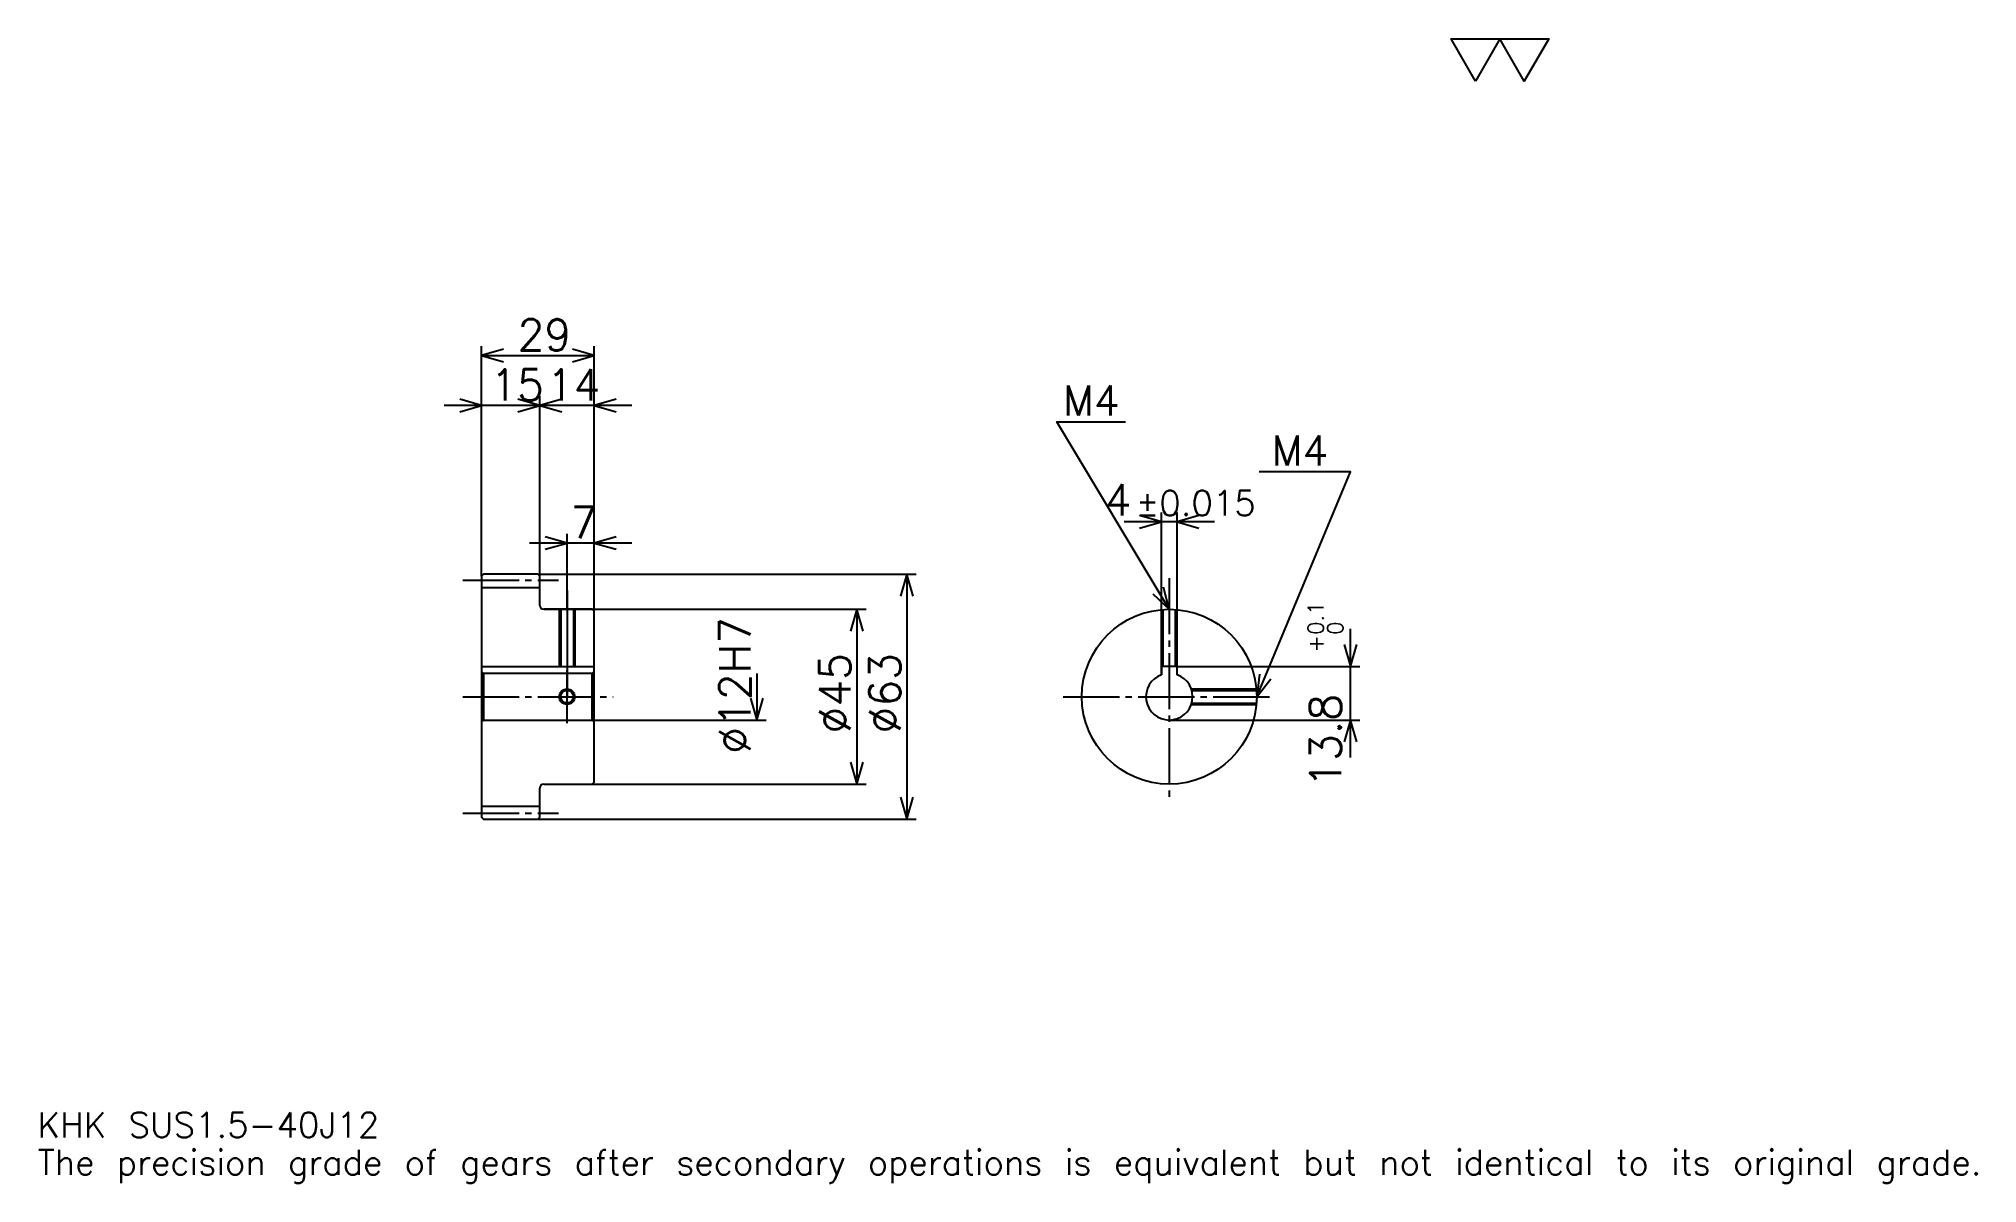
# Model space of a CAD drawing. Extents: x 16 to 515, y 6 to 300.
import ezdxf

# ---------------------------------------------------------------- set-up
doc = ezdxf.new("R2010")
doc.units = 0
doc.linetypes.add('DASHDOT', pattern=[19.304349, 14.478261, -1.608696, 1.608696, -1.608696])
doc.layers.get('0').update_dxf_attribs({"linetype": 'CONTINUOUS'})
doc.layers.add('DASHDOT', color=6, linetype='DASHDOT')
doc.styles.add('KANJI', font='TXT', dxfattribs={"bigfont": 'BIGFONT'})

msp = doc.modelspace()

# ---------------------------------------------------------------- linework, layer by layer
at = {"color": 5}
for p, q in [((130.304352, 162.608688), (130.304352, 221.32608)), ((159.304352, 162.608688), (159.304352, 221.32608)), ((130.304352, 218.91304), (159.304352, 218.91304)), ((154.956528, 206.043472), (120.652176, 206.043472)), ((168.956528, 206.043472), (135.652176, 206.043472)), ((145.304352, 162.608688), (145.304352, 208.456512)), ((318.934784, 176.130432), (295.630432, 176.130432)), ((305.282593, 138.908691), (305.282593, 178.543472)), ((309.282593, 138.908691), (309.282593, 178.543472)), ((168.956528, 170.652161), (142.652176, 170.652161)), ((152.304352, 162.608688), (152.304352, 173.065216)), ((130.304352, 162.108688), (130.304352, 162.608688)), ((144.804352, 162.608688), (159.304352, 162.608688)), ((145.304352, 162.108688), (145.304352, 162.608688)), ((152.304352, 153.608688), (152.304352, 162.608688)), ((152.304352, 153.608688), (152.304352, 162.608688)), ((159.304352, 162.608688), (242.152176, 162.608688)), ((159.304352, 153.108688), (159.304352, 162.608688)), ((239.739136, 162.608688), (239.739136, 99.608688)), ((146.304352, 153.608688), (159.304352, 153.608688)), ((159.304352, 153.608688), (229.282608, 153.608688)), ((226.869568, 153.608688), (226.869568, 108.608688)), ((353.913025, 115.456512), (353.913025, 148.560867)), ((201.130432, 137.108688), (201.130432, 125.108688)), ((309.282593, 138.908691), (356.32608, 138.908691)), ((159.304352, 125.108688), (203.543488, 125.108688)), ((307.282593, 125.108688), (356.32608, 125.108688)), ((146.304352, 108.608688), (159.304352, 108.608688)), ((159.304352, 108.608688), (229.282608, 108.608688)), ((144.804352, 99.608688), (159.304352, 99.608688)), ((159.304352, 99.608688), (242.152176, 99.608688))]:
    msp.add_line(p, q, dxfattribs=at)
at = {"color": 4}
for p, q in [((130.304352, 159.233688), (145.304352, 159.233688)), ((130.304352, 138.908691), (159.304352, 138.908691)), ((130.804352, 137.108688), (130.804352, 125.108688)), ((158.804352, 137.108688), (159.304352, 137.608688)), ((158.804352, 125.108688), (159.304352, 124.608688)), ((130.304352, 102.983688), (145.304352, 102.983688))]:
    msp.add_line(p, q, dxfattribs=at)
at = {"color": 7}
msp.add_lwpolyline([(386.086945, 289.565216), (379.813019, 300.440002), (404.908691, 300.440002), (398.634766, 289.565216), (392.36087, 300.440002), (386.086945, 289.565216)], dxfattribs=at)
at = {"color": 5}
for points in [[(135.934784, 220.521729), (130.304352, 218.91304), (135.934784, 217.304352)], [(153.67392, 217.304352), (159.304352, 218.91304), (153.67392, 220.521729)], [(124.67392, 204.434784), (130.304352, 206.043472), (124.67392, 207.652161)], [(139.67392, 204.434784), (145.304352, 206.043472), (139.67392, 207.652161)], [(150.934784, 207.652161), (145.304352, 206.043472), (150.934784, 204.434784)], [(164.934784, 207.652161), (159.304352, 206.043472), (164.934784, 204.434784)], [(307.282593, 153.608688), (278.326111, 201.869568), (296.021729, 201.869568)], [(329.782593, 131.108688), (353.913025, 189), (330.426086, 189)], [(299.652161, 174.521729), (305.282593, 176.130432), (299.652161, 177.73912)], [(314.913025, 177.73912), (309.282593, 176.130432), (314.913025, 174.521729)], [(146.67392, 169.043472), (152.304352, 170.652161), (146.67392, 172.260864)], [(164.934784, 172.260864), (159.304352, 170.652161), (164.934784, 169.043472)], [(241.347839, 156.978256), (239.739136, 162.608688), (238.130432, 156.978256)], [(303.006348, 157.609085), (307.282593, 153.608688), (305.765198, 159.26442)], [(228.478271, 147.978256), (226.869568, 153.608688), (225.260864, 147.978256)], [(352.304352, 144.539124), (353.913025, 138.908691), (355.521729, 144.539124)], [(330.463989, 136.924652), (329.782593, 131.108688), (333.433716, 135.686798)], [(199.521744, 130.73912), (201.130432, 125.108688), (202.739136, 130.73912)], [(355.521729, 119.478256), (353.913025, 125.108688), (352.304352, 119.478256)], [(225.260864, 114.23912), (226.869568, 108.608688), (228.478271, 114.23912)], [(238.130432, 105.23912), (239.739136, 99.608688), (241.347839, 105.23912)]]:
    msp.add_lwpolyline(points, dxfattribs=at)
at = {"color": 4}
for points in [[(145.304352, 154.608688), (145.304352, 162.108688), (144.804352, 162.608688), (130.804352, 162.608688), (130.304352, 162.108688), (130.304352, 124.608688)], [(146.304352, 108.608688), (158.804352, 108.608688), (159.304352, 109.108688), (159.304352, 153.108688), (158.804352, 153.608688), (146.304352, 153.608688)], [(150.304352, 153.608688), (150.304352, 138.908691)], [(150.684357, 153.608688), (150.684357, 138.908691)], [(153.924347, 153.608688), (153.924347, 138.908691)], [(154.304352, 153.608688), (154.304352, 138.908691)], [(305.282593, 136.765549), (305.282593, 153.519623)], [(305.662598, 138.908691), (305.662598, 153.550293)], [(308.902588, 138.908691), (308.902588, 153.550293)], [(309.282593, 136.765549), (309.282593, 153.519623)], [(130.304352, 124.608688), (130.804352, 125.108688), (158.804352, 125.108688), (158.804352, 137.108688), (130.804352, 137.108688), (130.304352, 137.608688)], [(309.282593, 136.765549), (309.282593, 138.908691), (305.282593, 138.908691), (305.282593, 136.765549)], [(312.939453, 133.108688), (329.693542, 133.108688)], [(313.059753, 132.728683), (329.724213, 132.728683)], [(312.939453, 129.108688), (329.693542, 129.108688)], [(313.059753, 129.488693), (329.724213, 129.488693)], [(130.304352, 124.608688), (130.304352, 100.108688), (130.804352, 99.608688), (144.804352, 99.608688), (145.304352, 100.108688), (145.304352, 107.608688)]]:
    msp.add_lwpolyline(points, dxfattribs=at)
for centre, radius in [((307.282593, 131.108688), 22.5), ((152.304352, 131.108688), 1.62)]:
    msp.add_circle(centre, radius, dxfattribs=at)
at = {"color": 7}
msp.add_circle((152.304352, 131.108688), 2, dxfattribs=at)
at = {"color": 4}
for centre, radius, start, end in [((146.304352, 154.608688), 1, 180, 270), ((307.282593, 131.108688), 6, 109.47122094, 70.52877906), ((146.304352, 107.608688), 1, 90, 180)]:
    msp.add_arc(centre, radius, start, end, dxfattribs=at)
at = {"layer": 'DASHDOT', "color": 7}
for p, q in [((125.478264, 161.108688), (150.130432, 161.108688)), ((307.282593, 161.652161), (307.282593, 103.7826)), ((152.304352, 153.608688), (152.304352, 131.108688)), ((125.478264, 131.108688), (164.130432, 131.108688)), ((279.956543, 131.108688), (334.608704, 131.108688)), ((125.478264, 101.108688), (150.130432, 101.108688))]:
    msp.add_line(p, q, dxfattribs=at)
for points in [[(152.304352, 158.434784), (152.304352, 134.082596)], [(152.304352, 124.2826), (152.304352, 137.934769)], [(145.478271, 131.108688), (159.130432, 131.108688)]]:
    msp.add_lwpolyline(points, dxfattribs=at)

# ---------------------------------------------------------------- texts
at = {"color": 7, "style": 'KANJI'}
for s, height, p in [('29', 8.043478, (139.576096, 220.199997)), ('15', 8.043478, (132.576096, 207.330429)), ('14', 8.043478, (147.076096, 207.330429)), ('M4', 7.721739, (279.934784, 203.478256)), ('M4', 7.721739, (333.643494, 190.608688)), ('4', 8.043478, (290.67926, 177.73912)), ('7', 8.043478, (153.190216, 171.939117)), ('%%p0.015', 6.434783, (298.641327, 177.73912)), ('KHK SUS1.5-40J12', 6.434783, (16.086956, 17.695652)), ('The precision grade of gears after secondary operations is equivalent but not identical to its original grade.', 6.434783, (16.086956, 8.043478))]:
    msp.add_text(s, height=height, dxfattribs=at).set_placement(p)
for s, height, p in [('%%c12H7', 8.043478, (199.521744, 116.429337)), ('0.1', 4.021739, (346.995667, 147.01355)), ('0', 4.021739, (351.982605, 147.01355)), ('+', 4.021739, (346.995667, 142.509201)), ('%%c45', 8.043478, (225.260864, 121.6576)), ('%%c63', 8.043478, (238.130432, 121.6576)), ('13.8', 8.043478, (351.5, 107.693848))]:
    msp.add_text(s, height=height, rotation=90, dxfattribs=at).set_placement(p)

doc.saveas('drawing.dxf')
